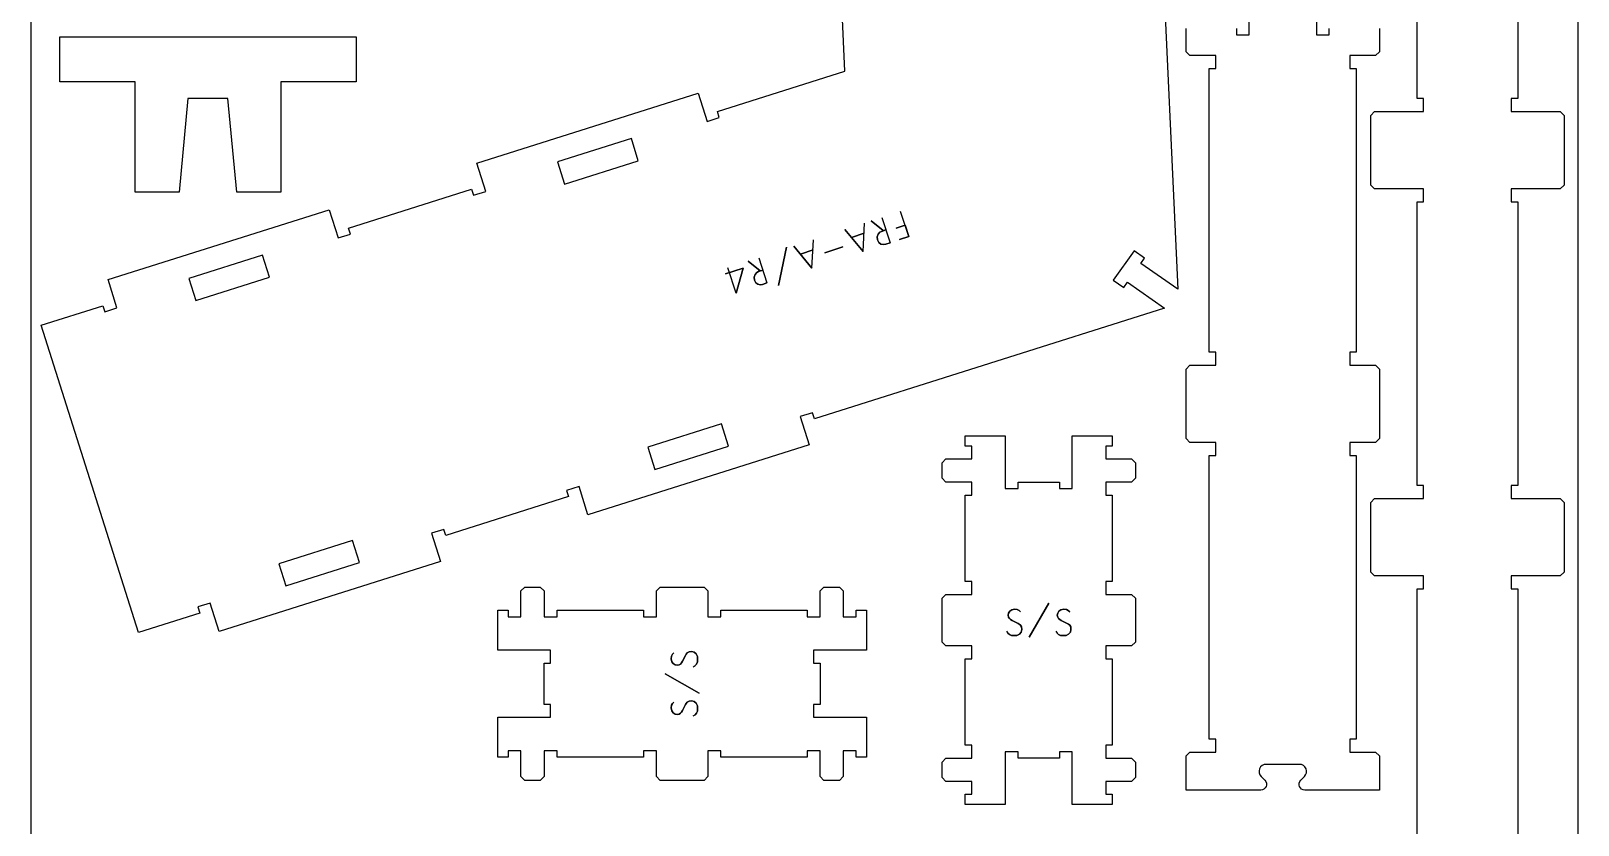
# Model space of a CAD drawing. Extents: x -3500 to 300, y -1049 to 1500.
# Drawn here: x -2200 to -1000, y -384 to 232 of the extents above; entities that cross this region are included whole.
import ezdxf

# ---------------------------------------------------------------- set-up
doc = ezdxf.new("R2010")
doc.units = 0
for name, color, linetype in [('CUTS', 7, 'CONTINUOUS'), ('OUTLINES', 7, 'CONTINUOUS'), ('SHEETS', 7, 'CONTINUOUS'), ('TAGS', 7, 'CONTINUOUS')]:
    doc.layers.add(name, color=color, linetype=linetype)

msp = doc.modelspace()

# ---------------------------------------------------------------- linework, layer by layer
at = {"layer": 'CUTS', "color": 4}
for points in [[(-1791.5, 130.2), (-1786.1, 113), (-1728.9, 131.1), (-1734.3, 148.2)], [(-2077.6, 39.8), (-2072.2, 22.6), (-2015, 40.7), (-2020.4, 57.9)], [(-1721.6, -91.1), (-1716.2, -108.2), (-1659, -90.2), (-1664.4, -73)], [(-2007.7, -181.4), (-2002.3, -198.6), (-1945.1, -180.5), (-1950.5, -163.4)]]:
    msp.add_lwpolyline(points, close=True, dxfattribs=at)
at = {"layer": 'OUTLINES', "color": 5}
for points in [[(-1323.7, 316), (-1310.4, 31.5), (-1339.1, 51.5), (-1336.2, 55.6), (-1344.4, 61.3), (-1360.5, 38.4), (-1352.3, 32.7), (-1349.4, 36.8), (-1320.7, 16.7), (-1592.3, -69.1), (-1593.8, -64.3), (-1603.3, -67.3), (-1596.4, -89.2), (-1768, -143.5), (-1774.9, -121.5), (-1784.5, -124.5), (-1783, -129.3), (-1878.3, -159.4), (-1879.8, -154.7), (-1889.4, -157.7), (-1882.4, -179.6), (-2054.1, -233.8), (-2061, -211.9), (-2070.5, -214.9), (-2069, -219.7), (-2116.7, -234.8), (-2192, 3.6), (-2144.3, 18.7), (-2142.8, 13.9), (-2133.3, 16.9), (-2140.2, 38.9), (-1968.6, 93.1), (-1961.7, 71.2), (-1952.1, 74.2), (-1953.6, 78.9), (-1858.3, 109.1), (-1856.8, 104.3), (-1847.2, 107.3), (-1854.2, 129.2), (-1682.5, 183.5), (-1675.6, 161.5), (-1666.1, 164.6), (-1667.6, 169.3), (-1568.6, 200.6), (-1573.4, 304.3)], [(-1124.8, -499.9), (-1124.8, -200.8), (-1119.8, -200.8), (-1119.8, -190.8), (-1157.8, -190.8), (-1160.8, -187.8), (-1160.8, -133.8), (-1157.8, -130.8), (-1119.8, -130.8), (-1119.8, -120.8), (-1124.8, -120.8), (-1124.8, 99.2), (-1119.8, 99.2), (-1119.8, 109.2), (-1157.8, 109.2), (-1160.8, 112.2), (-1160.8, 166.2), (-1157.8, 169.2), (-1119.8, 169.2), (-1119.8, 179.2), (-1124.8, 179.2), (-1124.8, 289.2)], [(-1046.8, 289.2), (-1046.8, 179.2), (-1051.8, 179.2), (-1051.8, 169.2), (-1013.8, 169.2), (-1010.8, 166.2), (-1010.8, 112.2), (-1013.8, 109.2), (-1051.8, 109.2), (-1051.8, 99.2), (-1046.8, 99.2), (-1046.8, -120.8), (-1051.8, -120.8), (-1051.8, -130.8), (-1013.8, -130.8), (-1010.8, -133.8), (-1010.8, -187.8), (-1013.8, -190.8), (-1051.8, -190.8), (-1051.8, -200.8), (-1046.8, -200.8), (-1046.8, -499.9)], [(-1265, 233.6), (-1265, 228.6), (-1255, 228.6), (-1255, 256.6)], [(-1203, 256.6), (-1203, 228.6), (-1193, 228.6), (-1193, 233.6)], [(-1154, 233.6), (-1154, 215.6), (-1157, 212.6), (-1177, 212.6), (-1177, 202.6), (-1172, 202.6), (-1172, -17.4), (-1177, -17.4), (-1177, -27.4), (-1157, -27.4), (-1154, -30.4), (-1154, -84.4), (-1157, -87.4), (-1177, -87.4), (-1177, -97.4), (-1172, -97.4), (-1172, -317.4), (-1177, -317.4), (-1177, -327.4), (-1157, -327.4), (-1154, -330.4), (-1154, -356.9), (-1211.9, -356.9), (-1213.2, -356.7), (-1214.4, -356.1), (-1215.4, -355.2), (-1216.1, -354.1), (-1216.4, -352.9), (-1216.4, -351.5), (-1215.9, -350.2), (-1215.1, -349.2), (-1212.2, -346.3), (-1211.3, -345), (-1210.7, -343.5), (-1210.6, -341.8), (-1211, -340.3), (-1211.8, -338.9), (-1213, -337.8), (-1214.5, -337.1), (-1216.1, -336.9), (-1241.9, -336.9), (-1243.5, -337.1), (-1245, -337.8), (-1246.2, -338.9), (-1247, -340.3), (-1247.4, -341.8), (-1247.3, -343.5), (-1246.8, -345), (-1245.8, -346.3), (-1242.9, -349.2), (-1242.1, -350.2), (-1241.7, -351.5), (-1241.6, -352.9), (-1241.9, -354.1), (-1242.6, -355.2), (-1243.6, -356.1), (-1244.8, -356.7), (-1246.1, -356.9), (-1304, -356.9), (-1304, -330.4), (-1301, -327.4), (-1281, -327.4), (-1281, -317.4), (-1286, -317.4), (-1286, -97.4), (-1281, -97.4), (-1281, -87.4), (-1301, -87.4), (-1304, -84.4), (-1304, -30.4), (-1301, -27.4), (-1281, -27.4), (-1281, -17.4), (-1286, -17.4), (-1286, 202.6), (-1281, 202.6), (-1281, 212.6), (-1301, 212.6), (-1304, 215.6), (-1304, 233.6)]]:
    msp.add_lwpolyline(points, dxfattribs=at)
for points in [[(-2047.2, 179.2), (-2078.3, 179.2), (-2085.1, 106.8), (-2119.2, 106.8), (-2119.2, 192.2), (-2177.7, 192.2), (-2177.7, 227.2), (-1947.7, 227.2), (-1947.7, 192.2), (-2006.2, 192.2), (-2006.2, 106.8), (-2040.3, 106.8)], [(-1361.3, -82.1), (-1361.3, -90.1), (-1366.3, -90.1), (-1366.3, -100.1), (-1346.3, -100.1), (-1343.3, -103.1), (-1343.3, -115.1), (-1346.3, -118.1), (-1366.3, -118.1), (-1366.3, -128.1), (-1361.3, -128.1), (-1361.3, -195.1), (-1366.3, -195.1), (-1366.3, -205.1), (-1346.3, -205.1), (-1343.3, -208.1), (-1343.3, -242.1), (-1346.3, -245.1), (-1366.3, -245.1), (-1366.3, -255.1), (-1361.3, -255.1), (-1361.3, -322.1), (-1366.3, -322.1), (-1366.3, -332.1), (-1346.3, -332.1), (-1343.3, -335.1), (-1343.3, -347.1), (-1346.3, -350.1), (-1366.3, -350.1), (-1366.3, -360.1), (-1361.3, -360.1), (-1361.3, -368.1), (-1392.3, -368.1), (-1392.3, -327.1), (-1402.3, -327.1), (-1402.3, -332.1), (-1434.3, -332.1), (-1434.3, -327.1), (-1444.3, -327.1), (-1444.3, -368.1), (-1475.3, -368.1), (-1475.3, -360.1), (-1470.3, -360.1), (-1470.3, -350.1), (-1490.3, -350.1), (-1493.3, -347.1), (-1493.3, -335.1), (-1490.3, -332.1), (-1470.3, -332.1), (-1470.3, -322.1), (-1475.3, -322.1), (-1475.3, -255.1), (-1470.3, -255.1), (-1470.3, -245.1), (-1490.3, -245.1), (-1493.3, -242.1), (-1493.3, -208.1), (-1490.3, -205.1), (-1470.3, -205.1), (-1470.3, -195.1), (-1475.3, -195.1), (-1475.3, -128.1), (-1470.3, -128.1), (-1470.3, -118.1), (-1490.3, -118.1), (-1493.3, -115.1), (-1493.3, -103.1), (-1490.3, -100.1), (-1470.3, -100.1), (-1470.3, -90.1), (-1475.3, -90.1), (-1475.3, -82.1), (-1444.3, -82.1), (-1444.3, -123.1), (-1434.3, -123.1), (-1434.3, -118.1), (-1402.3, -118.1), (-1402.3, -123.1), (-1392.3, -123.1), (-1392.3, -82.1)], [(-1837.9, -217.4), (-1829.9, -217.4), (-1829.9, -222.4), (-1819.9, -222.4), (-1819.9, -202.4), (-1816.9, -199.4), (-1804.9, -199.4), (-1801.9, -202.4), (-1801.9, -222.4), (-1791.9, -222.4), (-1791.9, -217.4), (-1724.9, -217.4), (-1724.9, -222.4), (-1714.9, -222.4), (-1714.9, -202.4), (-1711.9, -199.4), (-1677.9, -199.4), (-1674.9, -202.4), (-1674.9, -222.4), (-1664.9, -222.4), (-1664.9, -217.4), (-1597.9, -217.4), (-1597.9, -222.4), (-1587.9, -222.4), (-1587.9, -202.4), (-1584.9, -199.4), (-1572.9, -199.4), (-1569.9, -202.4), (-1569.9, -222.4), (-1559.9, -222.4), (-1559.9, -217.4), (-1551.9, -217.4), (-1551.9, -248.4), (-1592.9, -248.4), (-1592.9, -258.4), (-1587.9, -258.4), (-1587.9, -290.4), (-1592.9, -290.4), (-1592.9, -300.4), (-1551.9, -300.4), (-1551.9, -331.4), (-1559.9, -331.4), (-1559.9, -326.4), (-1569.9, -326.4), (-1569.9, -346.4), (-1572.9, -349.4), (-1584.9, -349.4), (-1587.9, -346.4), (-1587.9, -326.4), (-1597.9, -326.4), (-1597.9, -331.4), (-1664.9, -331.4), (-1664.9, -326.4), (-1674.9, -326.4), (-1674.9, -346.4), (-1677.9, -349.4), (-1711.9, -349.4), (-1714.9, -346.4), (-1714.9, -326.4), (-1724.9, -326.4), (-1724.9, -331.4), (-1791.9, -331.4), (-1791.9, -326.4), (-1801.9, -326.4), (-1801.9, -346.4), (-1804.9, -349.4), (-1816.9, -349.4), (-1819.9, -346.4), (-1819.9, -326.4), (-1829.9, -326.4), (-1829.9, -331.4), (-1837.9, -331.4), (-1837.9, -300.4), (-1796.9, -300.4), (-1796.9, -290.4), (-1801.9, -290.4), (-1801.9, -258.4), (-1796.9, -258.4), (-1796.9, -248.4), (-1837.9, -248.4)]]:
    msp.add_lwpolyline(points, close=True, dxfattribs=at)
at = {"layer": 'SHEETS', "color": 1}
msp.add_lwpolyline([(-2200, -1000), (-1000, -1000), (-1000, 1500), (-2200, 1500)], close=True, dxfattribs=at)
at = {"layer": 'TAGS', "color": 2}
for points in [[(-1548.3, 84.4), (-1538.9, 76.9)], [(-1563.6, 71.6), (-1553.8, 74.9)], [(-1620.2, 34.3), (-1614, 64.1)], [(-1603.2, 58.7), (-1593.4, 61.9)], [(-1584.1, 59.7), (-1570.2, 64.2)], [(-1643.7, 53.2), (-1634.3, 45.7)], [(-1410.5, -211.9), (-1425.7, -238.3)], [(-1708.1, -266.6), (-1681.7, -281.8)]]:
    msp.add_lwpolyline(points, close=True, dxfattribs=at)
for points in [[(-1540, 87.1), (-1533.6, 67.5), (-1537, 66.4), (-1539, 66.1), (-1540.8, 66.5), (-1542.3, 67.6), (-1543.4, 69.7), (-1543.6, 72.1), (-1542.8, 74.1), (-1541.5, 75.6), (-1540.3, 76.3), (-1536.9, 77.5), (-1540.3, 76.3), (-1541.5, 75.6), (-1542.8, 74.1), (-1543.6, 72.1), (-1543.4, 69.7), (-1542.3, 67.6), (-1540.8, 66.5), (-1539, 66.1), (-1537, 66.4), (-1533.6, 67.5)], [(-1522, 81), (-1528.8, 78.7), (-1522, 81), (-1519.1, 72.3), (-1526.3, 69.9), (-1519.1, 72.3), (-1525.5, 91.8)], [(-1554.6, 60.7), (-1568.6, 77.7), (-1554.6, 60.7), (-1553.4, 82.7)], [(-1594.2, 47.7), (-1608.2, 64.8), (-1594.2, 47.7), (-1593, 69.8)], [(-1653, 28.5), (-1647.6, 47.9), (-1661.3, 43.4), (-1647.6, 47.9), (-1653, 28.5), (-1659.4, 48.1)], [(-1635.5, 55.9), (-1629.1, 36.4), (-1632.5, 35.2), (-1634.4, 34.9), (-1636.2, 35.3), (-1637.8, 36.4), (-1638.9, 38.5), (-1639.1, 40.9), (-1638.3, 42.9), (-1637, 44.4), (-1635.7, 45.1), (-1632.3, 46.3), (-1635.7, 45.1), (-1637, 44.4), (-1638.3, 42.9), (-1639.1, 40.9), (-1638.9, 38.5), (-1637.8, 36.4), (-1636.2, 35.3), (-1634.4, 34.9), (-1632.5, 35.2), (-1629.1, 36.4)], [(-1443.3, -233.7), (-1442.3, -235.2), (-1441.1, -236.3), (-1439.5, -236.9), (-1437.5, -237.1), (-1435.2, -236.9), (-1433.3, -236), (-1432, -234.5), (-1431.4, -232.4), (-1431.7, -230.4), (-1432.5, -229.1), (-1433.5, -228.3), (-1434.4, -227.7), (-1439, -225.3), (-1440.2, -224.6), (-1441.1, -223.8), (-1441.8, -222.7), (-1442, -221.3), (-1441.8, -219.6), (-1440.8, -218.1), (-1439.3, -217), (-1437.1, -216.6), (-1435, -216.9), (-1433.5, -217.6), (-1432.5, -218.7), (-1433.5, -217.6), (-1435, -216.9), (-1437.1, -216.6), (-1439.3, -217), (-1440.8, -218.1), (-1441.8, -219.6), (-1442, -221.3), (-1441.8, -222.7), (-1441.1, -223.8), (-1440.2, -224.6), (-1439, -225.3), (-1434.4, -227.7), (-1433.5, -228.3), (-1432.5, -229.1), (-1431.7, -230.4), (-1431.4, -232.4), (-1432, -234.5), (-1433.3, -236), (-1435.2, -236.9), (-1437.5, -237.1), (-1439.5, -236.9), (-1441.1, -236.3), (-1442.3, -235.2)], [(-1405.1, -233.7), (-1404.1, -235.2), (-1402.9, -236.3), (-1401.4, -236.9), (-1399.3, -237.1), (-1397.1, -236.9), (-1395.2, -236), (-1393.8, -234.5), (-1393.3, -232.4), (-1393.5, -230.4), (-1394.3, -229.1), (-1395.3, -228.3), (-1396.3, -227.7), (-1400.9, -225.3), (-1402, -224.6), (-1403, -223.8), (-1403.6, -222.7), (-1403.9, -221.3), (-1403.6, -219.6), (-1402.7, -218.1), (-1401.1, -217), (-1398.9, -216.6), (-1396.8, -216.9), (-1395.4, -217.6), (-1394.3, -218.7), (-1395.4, -217.6), (-1396.8, -216.9), (-1398.9, -216.6), (-1401.1, -217), (-1402.7, -218.1), (-1403.6, -219.6), (-1403.9, -221.3), (-1403.6, -222.7), (-1403, -223.8), (-1402, -224.6), (-1400.9, -225.3), (-1396.3, -227.7), (-1395.3, -228.3), (-1394.3, -229.1), (-1393.5, -230.4), (-1393.3, -232.4), (-1393.8, -234.5), (-1395.2, -236), (-1397.1, -236.9), (-1399.3, -237.1), (-1401.4, -236.9), (-1402.9, -236.3), (-1404.1, -235.2)], [(-1686.3, -261.3), (-1684.8, -260.3), (-1683.7, -259.1), (-1683.1, -257.5), (-1682.9, -255.5), (-1683.1, -253.2), (-1684, -251.3), (-1685.5, -250), (-1687.5, -249.4), (-1689.5, -249.7), (-1690.9, -250.4), (-1691.7, -251.5), (-1692.3, -252.4), (-1694.6, -257), (-1695.4, -258.2), (-1696.2, -259.1), (-1697.3, -259.8), (-1698.7, -260), (-1700.4, -259.7), (-1701.9, -258.8), (-1703, -257.3), (-1703.4, -255.1), (-1703.1, -252.9), (-1702.3, -251.5), (-1701.3, -250.5), (-1702.3, -251.5), (-1703.1, -252.9), (-1703.4, -255.1), (-1703, -257.3), (-1701.9, -258.8), (-1700.4, -259.7), (-1698.7, -260), (-1697.3, -259.8), (-1696.2, -259.1), (-1695.4, -258.2), (-1694.6, -257), (-1692.3, -252.4), (-1691.7, -251.5), (-1690.9, -250.4), (-1689.5, -249.7), (-1687.5, -249.4), (-1685.5, -250), (-1684, -251.3), (-1683.1, -253.2), (-1682.9, -255.5), (-1683.1, -257.5), (-1683.7, -259.1), (-1684.8, -260.3)], [(-1686.3, -299.4), (-1684.8, -298.5), (-1683.7, -297.3), (-1683.1, -295.7), (-1682.9, -293.6), (-1683.1, -291.4), (-1684, -289.5), (-1685.5, -288.1), (-1687.5, -287.6), (-1689.5, -287.8), (-1690.9, -288.6), (-1691.7, -289.6), (-1692.3, -290.6), (-1694.6, -295.2), (-1695.4, -296.4), (-1696.2, -297.3), (-1697.3, -297.9), (-1698.7, -298.2), (-1700.4, -297.9), (-1701.9, -297), (-1703, -295.4), (-1703.4, -293.2), (-1703.1, -291.1), (-1702.3, -289.7), (-1701.3, -288.6), (-1702.3, -289.7), (-1703.1, -291.1), (-1703.4, -293.2), (-1703, -295.4), (-1701.9, -297), (-1700.4, -297.9), (-1698.7, -298.2), (-1697.3, -297.9), (-1696.2, -297.3), (-1695.4, -296.4), (-1694.6, -295.2), (-1692.3, -290.6), (-1691.7, -289.6), (-1690.9, -288.6), (-1689.5, -287.8), (-1687.5, -287.6), (-1685.5, -288.1), (-1684, -289.5), (-1683.1, -291.4), (-1682.9, -293.6), (-1683.1, -295.7), (-1683.7, -297.3), (-1684.8, -298.5)]]:
    msp.add_lwpolyline(points, dxfattribs=at)

doc.saveas('drawing.dxf')
